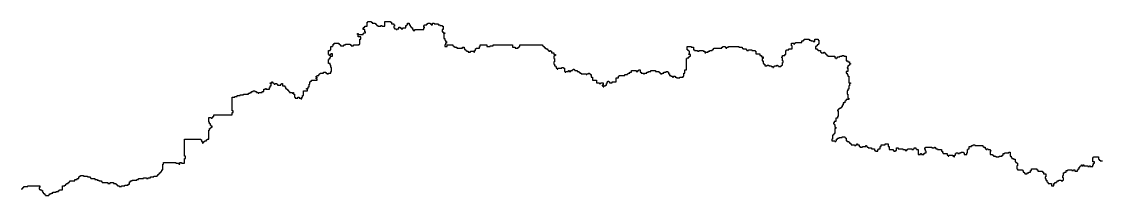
# Model space of a CAD drawing. Header units: inches. Extents: x -98695 to 376223, y 1122520 to 1501782.
# Drawn here: x 252658 to 293847, y 1237702 to 1244365 of the extents above; entities that cross this region are included whole.
import ezdxf

# ---------------------------------------------------------------- set-up
doc = ezdxf.new("R2010")
doc.units = ezdxf.units.IN
doc.header["$MEASUREMENT"] = 0
doc.layers.add('subs1', color=7, linetype='Continuous', true_color=0xc8dcf7)

msp = doc.modelspace()

# ---------------------------------------------------------------- linework, layer by layer
at = {"layer": 'subs1'}
msp.add_polyline3d([(252651, 1237949, 0), (252681, 1237949, 0), (252681, 1237979, 0), (252712, 1237979, 0), (252712, 1238010, 0), (252743, 1238010, 0), (252743, 1238041, 0), (252897, 1238041, 0), (252897, 1238072, 0), (253360, 1238072, 0), (253360, 1238010, 0), (253329, 1238010, 0), (253329, 1237949, 0), (253360, 1237949, 0), (253360, 1237918, 0), (253422, 1237918, 0), (253422, 1237887, 0), (253453, 1237887, 0), (253453, 1237825, 0), (253484, 1237825, 0), (253484, 1237794, 0), (253514, 1237794, 0), (253514, 1237763, 0), (253545, 1237763, 0), (253545, 1237733, 0), (253576, 1237733, 0), (253576, 1237702, 0), (253699, 1237702, 0), (253699, 1237733, 0), (253730, 1237733, 0), (253730, 1237763, 0), (253792, 1237763, 0), (253792, 1237794, 0), (253854, 1237794, 0), (253854, 1237825, 0), (253977, 1237825, 0), (253977, 1237856, 0), (254070, 1237856, 0), (254070, 1237887, 0), (254100, 1237887, 0), (254100, 1237918, 0), (254224, 1237918, 0), (254224, 1238072, 0), (254316, 1238072, 0), (254316, 1238103, 0), (254347, 1238103, 0), (254347, 1238134, 0), (254378, 1238134, 0), (254378, 1238164, 0), (254440, 1238164, 0), (254440, 1238195, 0), (254471, 1238195, 0), (254471, 1238226, 0), (254501, 1238226, 0), (254501, 1238257, 0), (254687, 1238257, 0), (254687, 1238319, 0), (254779, 1238319, 0), (254779, 1238350, 0), (254841, 1238350, 0), (254841, 1238411, 0), (254872, 1238411, 0), (254872, 1238442, 0), (254902, 1238442, 0), (254902, 1238473, 0), (255026, 1238473, 0), (255026, 1238442, 0), (255180, 1238442, 0), (255180, 1238411, 0), (255273, 1238411, 0), (255273, 1238380, 0), (255303, 1238380, 0), (255303, 1238350, 0), (255458, 1238350, 0), (255458, 1238319, 0), (255550, 1238319, 0), (255550, 1238288, 0), (255612, 1238288, 0), (255612, 1238257, 0), (255704, 1238257, 0), (255704, 1238226, 0), (255735, 1238226, 0), (255735, 1238195, 0), (255951, 1238195, 0), (255951, 1238164, 0), (256044, 1238164, 0), (256044, 1238195, 0), (256167, 1238195, 0), (256167, 1238164, 0), (256260, 1238164, 0), (256260, 1238134, 0), (256291, 1238134, 0), (256291, 1238103, 0), (256321, 1238103, 0), (256321, 1238072, 0), (256383, 1238072, 0), (256383, 1238041, 0), (256476, 1238041, 0), (256476, 1238072, 0), (256599, 1238072, 0), (256599, 1238103, 0), (256722, 1238103, 0), (256722, 1238134, 0), (256784, 1238134, 0), (256784, 1238226, 0), (256815, 1238226, 0), (256815, 1238257, 0), (256877, 1238257, 0), (256877, 1238288, 0), (257062, 1238288, 0), (257062, 1238319, 0), (257123, 1238319, 0), (257123, 1238350, 0), (257309, 1238350, 0), (257309, 1238380, 0), (257432, 1238380, 0), (257432, 1238350, 0), (257494, 1238350, 0), (257494, 1238380, 0), (257586, 1238380, 0), (257586, 1238411, 0), (257710, 1238411, 0), (257710, 1238442, 0), (257833, 1238442, 0), (257833, 1238473, 0), (257864, 1238473, 0), (257864, 1238504, 0), (257895, 1238504, 0), (257895, 1238535, 0), (257925, 1238535, 0), (257925, 1238565, 0), (257956, 1238565, 0), (257956, 1238596, 0), (257987, 1238596, 0), (257987, 1238627, 0), (258018, 1238627, 0), (258018, 1238689, 0), (258049, 1238689, 0), (258049, 1238905, 0), (258080, 1238905, 0), (258080, 1238966, 0), (258542, 1238966, 0), (258542, 1238936, 0), (258666, 1238936, 0), (258666, 1238905, 0), (258697, 1238905, 0), (258697, 1238966, 0), (258758, 1238966, 0), (258758, 1238936, 0), (258882, 1238936, 0), (258882, 1239121, 0), (258913, 1239121, 0), (258913, 1239213, 0), (258882, 1239213, 0), (258882, 1239861, 0), (259499, 1239861, 0), (259499, 1239830, 0), (259529, 1239830, 0), (259529, 1239768, 0), (259560, 1239768, 0), (259560, 1239707, 0), (259591, 1239707, 0), (259591, 1239738, 0), (259622, 1239738, 0), (259622, 1239768, 0), (259653, 1239768, 0), (259653, 1239799, 0), (259715, 1239799, 0), (259715, 1239830, 0), (259745, 1239830, 0), (259745, 1239861, 0), (259807, 1239861, 0), (259807, 1240200, 0), (259838, 1240200, 0), (259838, 1240262, 0), (259869, 1240262, 0), (259869, 1240293, 0), (259900, 1240293, 0), (259900, 1240324, 0), (259931, 1240324, 0), (259931, 1240355, 0), (259900, 1240355, 0), (259900, 1240385, 0), (259869, 1240385, 0), (259869, 1240447, 0), (259838, 1240447, 0), (259838, 1240509, 0), (259807, 1240509, 0), (259807, 1240694, 0), (259900, 1240694, 0), (259900, 1240663, 0), (259931, 1240663, 0), (259931, 1240694, 0), (259961, 1240694, 0), (259961, 1240725, 0), (259992, 1240725, 0), (259992, 1240786, 0), (260702, 1240786, 0), (260702, 1240879, 0), (260733, 1240879, 0), (260733, 1240941, 0), (260702, 1240941, 0), (260702, 1241465, 0), (260794, 1241465, 0), (260794, 1241496, 0), (260887, 1241496, 0), (260887, 1241527, 0), (261010, 1241527, 0), (261010, 1241558, 0), (261134, 1241558, 0), (261134, 1241588, 0), (261319, 1241588, 0), (261319, 1241619, 0), (261380, 1241619, 0), (261380, 1241650, 0), (261442, 1241650, 0), (261442, 1241681, 0), (261504, 1241681, 0), (261504, 1241712, 0), (261565, 1241712, 0), (261565, 1241681, 0), (261627, 1241681, 0), (261627, 1241650, 0), (261689, 1241650, 0), (261689, 1241619, 0), (261720, 1241619, 0), (261720, 1241650, 0), (261843, 1241650, 0), (261843, 1241681, 0), (261905, 1241681, 0), (261905, 1241774, 0), (261966, 1241774, 0), (261966, 1241804, 0), (261997, 1241804, 0), (261997, 1241774, 0), (262121, 1241774, 0), (262121, 1241835, 0), (262151, 1241835, 0), (262151, 1241897, 0), (262182, 1241897, 0), (262182, 1241989, 0), (262151, 1241989, 0), (262151, 1242020, 0), (262213, 1242020, 0), (262213, 1242051, 0), (262244, 1242051, 0), (262244, 1242020, 0), (262275, 1242020, 0), (262275, 1241989, 0), (262306, 1241989, 0), (262306, 1241959, 0), (262337, 1241959, 0), (262337, 1241989, 0), (262398, 1241989, 0), (262398, 1241959, 0), (262429, 1241959, 0), (262429, 1241928, 0), (262552, 1241928, 0), (262552, 1241959, 0), (262583, 1241959, 0), (262583, 1241989, 0), (262614, 1241989, 0), (262614, 1241897, 0), (262707, 1241897, 0), (262707, 1241866, 0), (262738, 1241866, 0), (262738, 1241804, 0), (262768, 1241804, 0), (262768, 1241774, 0), (262799, 1241774, 0), (262799, 1241743, 0), (262830, 1241743, 0), (262830, 1241712, 0), (262861, 1241712, 0), (262861, 1241681, 0), (262892, 1241681, 0), (262892, 1241650, 0), (262984, 1241650, 0), (262984, 1241619, 0), (263015, 1241619, 0), (263015, 1241650, 0), (263046, 1241650, 0), (263046, 1241588, 0), (263077, 1241588, 0), (263077, 1241465, 0), (263108, 1241465, 0), (263108, 1241434, 0), (263200, 1241434, 0), (263200, 1241465, 0), (263262, 1241465, 0), (263262, 1241434, 0), (263324, 1241434, 0), (263324, 1241403, 0), (263355, 1241403, 0), (263355, 1241465, 0), (263385, 1241465, 0), (263385, 1241527, 0), (263416, 1241527, 0), (263416, 1241712, 0), (263570, 1241712, 0), (263570, 1241774, 0), (263540, 1241774, 0), (263540, 1241804, 0), (263601, 1241804, 0), (263601, 1241866, 0), (263632, 1241866, 0), (263632, 1241959, 0), (263663, 1241959, 0), (263663, 1242051, 0), (263694, 1242051, 0), (263694, 1242082, 0), (263725, 1242082, 0), (263725, 1242113, 0), (263941, 1242113, 0), (263941, 1242175, 0), (263910, 1242175, 0), (263910, 1242205, 0), (263941, 1242205, 0), (263941, 1242236, 0), (263910, 1242236, 0), (263910, 1242267, 0), (263941, 1242267, 0), (263941, 1242298, 0), (264002, 1242298, 0), (264002, 1242329, 0), (264033, 1242329, 0), (264033, 1242360, 0), (264064, 1242360, 0), (264064, 1242390, 0), (264187, 1242390, 0), (264187, 1242421, 0), (264280, 1242421, 0), (264280, 1242390, 0), (264311, 1242390, 0), (264311, 1242360, 0), (264372, 1242360, 0), (264372, 1242390, 0), (264465, 1242390, 0), (264465, 1242452, 0), (264496, 1242452, 0), (264496, 1242606, 0), (264465, 1242606, 0), (264465, 1242699, 0), (264434, 1242699, 0), (264434, 1242761, 0), (264372, 1242761, 0), (264372, 1242915, 0), (264403, 1242915, 0), (264403, 1242946, 0), (264434, 1242946, 0), (264434, 1243007, 0), (264465, 1243007, 0), (264465, 1243038, 0), (264527, 1243038, 0), (264527, 1243131, 0), (264465, 1243131, 0), (264465, 1243100, 0), (264434, 1243100, 0), (264434, 1243069, 0), (264403, 1243069, 0), (264403, 1243100, 0), (264372, 1243100, 0), (264372, 1243254, 0), (264434, 1243254, 0), (264434, 1243285, 0), (264465, 1243285, 0), (264465, 1243408, 0), (264527, 1243408, 0), (264527, 1243439, 0), (264558, 1243439, 0), (264558, 1243501, 0), (264588, 1243501, 0), (264588, 1243532, 0), (264773, 1243532, 0), (264773, 1243501, 0), (264804, 1243501, 0), (264804, 1243470, 0), (264835, 1243470, 0), (264835, 1243439, 0), (264959, 1243439, 0), (264959, 1243470, 0), (265020, 1243470, 0), (265020, 1243501, 0), (265205, 1243501, 0), (265205, 1243470, 0), (265236, 1243470, 0), (265236, 1243439, 0), (265329, 1243439, 0), (265329, 1243470, 0), (265545, 1243470, 0), (265545, 1243501, 0), (265575, 1243501, 0), (265575, 1243686, 0), (265606, 1243686, 0), (265606, 1243779, 0), (265514, 1243779, 0), (265514, 1243871, 0), (265699, 1243871, 0), (265699, 1243902, 0), (265730, 1243902, 0), (265730, 1243933, 0), (265791, 1243933, 0), (265791, 1243964, 0), (265761, 1243964, 0), (265761, 1244056, 0), (265699, 1244056, 0), (265699, 1244118, 0), (265730, 1244118, 0), (265730, 1244149, 0), (265761, 1244149, 0), (265761, 1244180, 0), (265853, 1244180, 0), (265853, 1244334, 0), (265884, 1244334, 0), (265884, 1244365, 0), (266007, 1244365, 0), (266007, 1244334, 0), (266038, 1244334, 0), (266038, 1244303, 0), (266162, 1244303, 0), (266162, 1244272, 0), (266192, 1244272, 0), (266192, 1244241, 0), (266223, 1244241, 0), (266223, 1244210, 0), (266254, 1244210, 0), (266254, 1244180, 0), (266377, 1244180, 0), (266377, 1244210, 0), (266408, 1244210, 0), (266408, 1244180, 0), (266532, 1244180, 0), (266532, 1244365, 0), (266748, 1244365, 0), (266748, 1244334, 0), (266779, 1244334, 0), (266779, 1244272, 0), (266871, 1244272, 0), (266871, 1244241, 0), (266902, 1244241, 0), (266902, 1244180, 0), (266871, 1244180, 0), (266871, 1244118, 0), (266902, 1244118, 0), (266902, 1244087, 0), (266964, 1244087, 0), (266964, 1244056, 0), (266994, 1244056, 0), (266994, 1244087, 0), (267056, 1244087, 0), (267056, 1244149, 0), (267118, 1244149, 0), (267118, 1244118, 0), (267149, 1244118, 0), (267149, 1244087, 0), (267210, 1244087, 0), (267210, 1244118, 0), (267334, 1244118, 0), (267334, 1244210, 0), (267365, 1244210, 0), (267365, 1244241, 0), (267395, 1244241, 0), (267395, 1244303, 0), (267457, 1244303, 0), (267457, 1244241, 0), (267488, 1244241, 0), (267488, 1244180, 0), (267519, 1244180, 0), (267519, 1244149, 0), (267550, 1244149, 0), (267550, 1244118, 0), (267581, 1244118, 0), (267581, 1244056, 0), (267611, 1244056, 0), (267611, 1244025, 0), (267673, 1244025, 0), (267673, 1244056, 0), (268012, 1244056, 0), (268012, 1244118, 0), (268043, 1244118, 0), (268043, 1244149, 0), (268012, 1244149, 0), (268012, 1244210, 0), (268043, 1244210, 0), (268043, 1244241, 0), (268136, 1244241, 0), (268136, 1244272, 0), (268167, 1244272, 0), (268167, 1244303, 0), (268259, 1244303, 0), (268259, 1244272, 0), (268290, 1244272, 0), (268290, 1244241, 0), (268352, 1244241, 0), (268352, 1244303, 0), (268413, 1244303, 0), (268413, 1244272, 0), (268568, 1244272, 0), (268568, 1244241, 0), (268629, 1244241, 0), (268629, 1244210, 0), (268722, 1244210, 0), (268722, 1244180, 0), (268753, 1244180, 0), (268753, 1244056, 0), (268722, 1244056, 0), (268722, 1243964, 0), (268753, 1243964, 0), (268753, 1243933, 0), (268814, 1243933, 0), (268814, 1243902, 0), (268784, 1243902, 0), (268784, 1243717, 0), (268814, 1243717, 0), (268814, 1243655, 0), (268845, 1243655, 0), (268845, 1243593, 0), (268876, 1243593, 0), (268876, 1243532, 0), (268845, 1243532, 0), (268845, 1243470, 0), (268814, 1243470, 0), (268814, 1243408, 0), (268907, 1243408, 0), (268907, 1243470, 0), (269123, 1243470, 0), (269123, 1243439, 0), (269154, 1243439, 0), (269154, 1243408, 0), (269185, 1243408, 0), (269185, 1243378, 0), (269277, 1243378, 0), (269277, 1243347, 0), (269493, 1243347, 0), (269493, 1243378, 0), (269555, 1243378, 0), (269555, 1243316, 0), (269586, 1243316, 0), (269586, 1243285, 0), (269616, 1243285, 0), (269616, 1243254, 0), (269647, 1243254, 0), (269647, 1243223, 0), (269709, 1243223, 0), (269709, 1243192, 0), (269801, 1243192, 0), (269801, 1243223, 0), (269925, 1243223, 0), (269925, 1243192, 0), (269956, 1243192, 0), (269956, 1243254, 0), (269987, 1243254, 0), (269987, 1243316, 0), (270017, 1243316, 0), (270017, 1243347, 0), (270141, 1243347, 0), (270141, 1243408, 0), (270172, 1243408, 0), (270172, 1243470, 0), (270418, 1243470, 0), (270418, 1243408, 0), (270542, 1243408, 0), (270542, 1243439, 0), (270665, 1243439, 0), (270665, 1243470, 0), (271406, 1243470, 0), (271406, 1243378, 0), (271498, 1243378, 0), (271498, 1243347, 0), (271621, 1243347, 0), (271621, 1243378, 0), (271652, 1243378, 0), (271652, 1243408, 0), (271683, 1243408, 0), (271683, 1243470, 0), (272547, 1243470, 0), (272547, 1243439, 0), (272578, 1243439, 0), (272578, 1243408, 0), (272609, 1243408, 0), (272609, 1243378, 0), (272639, 1243378, 0), (272639, 1243347, 0), (272670, 1243347, 0), (272670, 1243316, 0), (272732, 1243316, 0), (272732, 1243285, 0), (272763, 1243285, 0), (272763, 1243254, 0), (272794, 1243254, 0), (272794, 1243223, 0), (272824, 1243223, 0), (272824, 1243254, 0), (272855, 1243254, 0), (272855, 1243223, 0), (272886, 1243223, 0), (272886, 1243162, 0), (272979, 1243162, 0), (272979, 1243100, 0), (273040, 1243100, 0), (273040, 1243069, 0), (273010, 1243069, 0), (273010, 1243038, 0), (272979, 1243038, 0), (272979, 1242946, 0), (273010, 1242946, 0), (273010, 1242822, 0), (272979, 1242822, 0), (272979, 1242730, 0), (273010, 1242730, 0), (273010, 1242668, 0), (273040, 1242668, 0), (273040, 1242637, 0), (273071, 1242637, 0), (273071, 1242576, 0), (273102, 1242576, 0), (273102, 1242545, 0), (273133, 1242545, 0), (273133, 1242576, 0), (273287, 1242576, 0), (273287, 1242606, 0), (273349, 1242606, 0), (273349, 1242576, 0), (273380, 1242576, 0), (273380, 1242452, 0), (273411, 1242452, 0), (273411, 1242421, 0), (273441, 1242421, 0), (273441, 1242452, 0), (273534, 1242452, 0), (273534, 1242483, 0), (273565, 1242483, 0), (273565, 1242452, 0), (273626, 1242452, 0), (273626, 1242483, 0), (273688, 1242483, 0), (273688, 1242514, 0), (273719, 1242514, 0), (273719, 1242545, 0), (273750, 1242545, 0), (273750, 1242514, 0), (273781, 1242514, 0), (273781, 1242483, 0), (273873, 1242483, 0), (273873, 1242452, 0), (273935, 1242452, 0), (273935, 1242421, 0), (273966, 1242421, 0), (273966, 1242390, 0), (274028, 1242390, 0), (274028, 1242360, 0), (274213, 1242360, 0), (274213, 1242329, 0), (274243, 1242329, 0), (274243, 1242360, 0), (274305, 1242360, 0), (274305, 1242390, 0), (274336, 1242390, 0), (274336, 1242360, 0), (274367, 1242360, 0), (274367, 1242329, 0), (274398, 1242329, 0), (274398, 1242236, 0), (274459, 1242236, 0), (274459, 1242113, 0), (274614, 1242113, 0), (274614, 1242020, 0), (274706, 1242020, 0), (274706, 1241989, 0), (274768, 1241989, 0), (274768, 1242020, 0), (274860, 1242020, 0), (274860, 1241928, 0), (274830, 1241928, 0), (274830, 1241897, 0), (274860, 1241897, 0), (274860, 1241866, 0), (274891, 1241866, 0), (274891, 1241897, 0), (274953, 1241897, 0), (274953, 1241928, 0), (274984, 1241928, 0), (274984, 1241989, 0), (275015, 1241989, 0), (275015, 1242051, 0), (275045, 1242051, 0), (275045, 1242082, 0), (275076, 1242082, 0), (275076, 1242051, 0), (275107, 1242051, 0), (275107, 1242020, 0), (275200, 1242020, 0), (275200, 1242051, 0), (275354, 1242051, 0), (275354, 1242205, 0), (275446, 1242205, 0), (275446, 1242267, 0), (275477, 1242267, 0), (275477, 1242298, 0), (275693, 1242298, 0), (275693, 1242329, 0), (275786, 1242329, 0), (275786, 1242360, 0), (275817, 1242360, 0), (275817, 1242390, 0), (275878, 1242390, 0), (275878, 1242421, 0), (275940, 1242421, 0), (275940, 1242483, 0), (276125, 1242483, 0), (276125, 1242452, 0), (276187, 1242452, 0), (276187, 1242483, 0), (276218, 1242483, 0), (276218, 1242514, 0), (276279, 1242514, 0), (276279, 1242421, 0), (276310, 1242421, 0), (276310, 1242390, 0), (276403, 1242390, 0), (276403, 1242360, 0), (276434, 1242360, 0), (276434, 1242390, 0), (276526, 1242390, 0), (276526, 1242421, 0), (276588, 1242421, 0), (276588, 1242452, 0), (276680, 1242452, 0), (276680, 1242483, 0), (276865, 1242483, 0), (276865, 1242452, 0), (276989, 1242452, 0), (276989, 1242421, 0), (277020, 1242421, 0), (277020, 1242390, 0), (277050, 1242390, 0), (277050, 1242360, 0), (277112, 1242360, 0), (277112, 1242390, 0), (277174, 1242390, 0), (277174, 1242421, 0), (277266, 1242421, 0), (277266, 1242452, 0), (277328, 1242452, 0), (277328, 1242421, 0), (277359, 1242421, 0), (277359, 1242360, 0), (277390, 1242360, 0), (277390, 1242298, 0), (277452, 1242298, 0), (277452, 1242267, 0), (277513, 1242267, 0), (277513, 1242236, 0), (277544, 1242236, 0), (277544, 1242267, 0), (277606, 1242267, 0), (277606, 1242236, 0), (277667, 1242236, 0), (277667, 1242205, 0), (277791, 1242205, 0), (277791, 1242236, 0), (277914, 1242236, 0), (277914, 1242267, 0), (277945, 1242267, 0), (277945, 1242390, 0), (277976, 1242390, 0), (277976, 1242514, 0), (278038, 1242514, 0), (278038, 1242946, 0), (278068, 1242946, 0), (278068, 1242977, 0), (278130, 1242977, 0), (278130, 1243007, 0), (278161, 1243007, 0), (278161, 1243038, 0), (278192, 1243038, 0), (278192, 1243100, 0), (278130, 1243100, 0), (278130, 1243131, 0), (278161, 1243131, 0), (278161, 1243223, 0), (278130, 1243223, 0), (278130, 1243254, 0), (278099, 1243254, 0), (278099, 1243285, 0), (278068, 1243285, 0), (278068, 1243408, 0), (278223, 1243408, 0), (278223, 1243378, 0), (278315, 1243378, 0), (278315, 1243285, 0), (278346, 1243285, 0), (278346, 1243254, 0), (278469, 1243254, 0), (278469, 1243223, 0), (278531, 1243223, 0), (278531, 1243254, 0), (278685, 1243254, 0), (278685, 1243223, 0), (278747, 1243223, 0), (278747, 1243162, 0), (278778, 1243162, 0), (278778, 1243192, 0), (278870, 1243192, 0), (278870, 1243223, 0), (278932, 1243223, 0), (278932, 1243254, 0), (279025, 1243254, 0), (279025, 1243285, 0), (279056, 1243285, 0), (279056, 1243316, 0), (279086, 1243316, 0), (279086, 1243347, 0), (279395, 1243347, 0), (279395, 1243378, 0), (279426, 1243378, 0), (279426, 1243408, 0), (279518, 1243408, 0), (279518, 1243378, 0), (279549, 1243378, 0), (279549, 1243347, 0), (279580, 1243347, 0), (279580, 1243378, 0), (279642, 1243378, 0), (279642, 1243408, 0), (280043, 1243408, 0), (280043, 1243378, 0), (280166, 1243378, 0), (280166, 1243347, 0), (280197, 1243347, 0), (280197, 1243316, 0), (280320, 1243316, 0), (280320, 1243285, 0), (280351, 1243285, 0), (280351, 1243254, 0), (280413, 1243254, 0), (280413, 1243285, 0), (280536, 1243285, 0), (280536, 1243254, 0), (280660, 1243254, 0), (280660, 1243223, 0), (280690, 1243223, 0), (280690, 1243131, 0), (280845, 1243131, 0), (280845, 1243069, 0), (280906, 1243069, 0), (280906, 1243007, 0), (280968, 1243007, 0), (280968, 1242946, 0), (280937, 1242946, 0), (280937, 1242853, 0), (280968, 1242853, 0), (280968, 1242761, 0), (280999, 1242761, 0), (280999, 1242730, 0), (281030, 1242730, 0), (281030, 1242668, 0), (281122, 1242668, 0), (281122, 1242699, 0), (281184, 1242699, 0), (281184, 1242668, 0), (281277, 1242668, 0), (281277, 1242637, 0), (281338, 1242637, 0), (281338, 1242606, 0), (281369, 1242606, 0), (281369, 1242637, 0), (281400, 1242637, 0), (281400, 1242668, 0), (281492, 1242668, 0), (281492, 1242699, 0), (281523, 1242699, 0), (281523, 1242668, 0), (281554, 1242668, 0), (281554, 1242637, 0), (281647, 1242637, 0), (281647, 1242668, 0), (281678, 1242668, 0), (281678, 1242699, 0), (281708, 1242699, 0), (281708, 1242791, 0), (281739, 1242791, 0), (281739, 1242853, 0), (281708, 1242853, 0), (281708, 1242977, 0), (281678, 1242977, 0), (281678, 1243007, 0), (281708, 1243007, 0), (281708, 1243069, 0), (281801, 1243069, 0), (281801, 1243100, 0), (281832, 1243100, 0), (281832, 1243254, 0), (281863, 1243254, 0), (281863, 1243285, 0), (281955, 1243285, 0), (281955, 1243316, 0), (282079, 1243316, 0), (282079, 1243439, 0), (282048, 1243439, 0), (282048, 1243532, 0), (282140, 1243532, 0), (282140, 1243501, 0), (282171, 1243501, 0), (282171, 1243532, 0), (282202, 1243532, 0), (282202, 1243563, 0), (282449, 1243563, 0), (282449, 1243624, 0), (282510, 1243624, 0), (282510, 1243655, 0), (282541, 1243655, 0), (282541, 1243686, 0), (282726, 1243686, 0), (282726, 1243655, 0), (282788, 1243655, 0), (282788, 1243624, 0), (282881, 1243624, 0), (282881, 1243593, 0), (282942, 1243593, 0), (282942, 1243686, 0), (283066, 1243686, 0), (283066, 1243655, 0), (283096, 1243655, 0), (283096, 1243501, 0), (283066, 1243501, 0), (283066, 1243470, 0), (283035, 1243470, 0), (283035, 1243439, 0), (283004, 1243439, 0), (283004, 1243408, 0), (282973, 1243408, 0), (282973, 1243316, 0), (283035, 1243316, 0), (283035, 1243285, 0), (283066, 1243285, 0), (283066, 1243254, 0), (283158, 1243254, 0), (283158, 1243192, 0), (283189, 1243192, 0), (283189, 1243162, 0), (283282, 1243162, 0), (283282, 1243192, 0), (283312, 1243192, 0), (283312, 1243162, 0), (283343, 1243162, 0), (283343, 1243131, 0), (283374, 1243131, 0), (283374, 1243100, 0), (283405, 1243100, 0), (283405, 1243069, 0), (283436, 1243069, 0), (283436, 1243038, 0), (283713, 1243038, 0), (283713, 1242977, 0), (283744, 1242977, 0), (283744, 1242946, 0), (283775, 1242946, 0), (283775, 1242977, 0), (283806, 1242977, 0), (283806, 1243007, 0), (283898, 1243007, 0), (283898, 1243038, 0), (283991, 1243038, 0), (283991, 1243069, 0), (284053, 1243069, 0), (284053, 1243038, 0), (284145, 1243038, 0), (284145, 1242853, 0), (284207, 1242853, 0), (284207, 1242822, 0), (284269, 1242822, 0), (284269, 1242761, 0), (284300, 1242761, 0), (284300, 1242730, 0), (284269, 1242730, 0), (284269, 1242699, 0), (284238, 1242699, 0), (284238, 1242668, 0), (284207, 1242668, 0), (284207, 1242606, 0), (284176, 1242606, 0), (284176, 1242576, 0), (284207, 1242576, 0), (284207, 1242452, 0), (284145, 1242452, 0), (284145, 1242390, 0), (284176, 1242390, 0), (284176, 1242329, 0), (284207, 1242329, 0), (284207, 1242267, 0), (284238, 1242267, 0), (284238, 1242020, 0), (284300, 1242020, 0), (284300, 1241989, 0), (284269, 1241989, 0), (284269, 1241897, 0), (284238, 1241897, 0), (284238, 1241774, 0), (284207, 1241774, 0), (284207, 1241712, 0), (284176, 1241712, 0), (284176, 1241588, 0), (284207, 1241588, 0), (284207, 1241434, 0), (284238, 1241434, 0), (284238, 1241373, 0), (284145, 1241373, 0), (284145, 1241342, 0), (284114, 1241342, 0), (284114, 1241311, 0), (284084, 1241311, 0), (284084, 1241249, 0), (284022, 1241249, 0), (284022, 1241157, 0), (283991, 1241157, 0), (283991, 1241095, 0), (283960, 1241095, 0), (283960, 1241064, 0), (283929, 1241064, 0), (283929, 1241033, 0), (283868, 1241033, 0), (283868, 1241002, 0), (283837, 1241002, 0), (283837, 1240972, 0), (283806, 1240972, 0), (283806, 1240941, 0), (283837, 1240941, 0), (283837, 1240725, 0), (283806, 1240725, 0), (283806, 1240663, 0), (283744, 1240663, 0), (283744, 1240540, 0), (283683, 1240540, 0), (283683, 1240478, 0), (283652, 1240478, 0), (283652, 1240447, 0), (283683, 1240447, 0), (283683, 1240416, 0), (283713, 1240416, 0), (283713, 1240324, 0), (283744, 1240324, 0), (283744, 1240262, 0), (283713, 1240262, 0), (283713, 1240077, 0), (283683, 1240077, 0), (283683, 1240046, 0), (283652, 1240046, 0), (283652, 1240015, 0), (283621, 1240015, 0), (283621, 1239861, 0), (283590, 1239861, 0), (283590, 1239799, 0), (283713, 1239799, 0), (283713, 1239768, 0), (283744, 1239768, 0), (283744, 1239799, 0), (283775, 1239799, 0), (283775, 1239861, 0), (283806, 1239861, 0), (283806, 1239892, 0), (283868, 1239892, 0), (283868, 1239923, 0), (283991, 1239923, 0), (283991, 1239954, 0), (284084, 1239954, 0), (284084, 1239923, 0), (284114, 1239923, 0), (284114, 1239892, 0), (284145, 1239892, 0), (284145, 1239799, 0), (284176, 1239799, 0), (284176, 1239768, 0), (284238, 1239768, 0), (284238, 1239738, 0), (284269, 1239738, 0), (284269, 1239707, 0), (284300, 1239707, 0), (284300, 1239676, 0), (284330, 1239676, 0), (284330, 1239645, 0), (284454, 1239645, 0), (284454, 1239614, 0), (284515, 1239614, 0), (284515, 1239645, 0), (284546, 1239645, 0), (284546, 1239676, 0), (284577, 1239676, 0), (284577, 1239645, 0), (284639, 1239645, 0), (284639, 1239583, 0), (284670, 1239583, 0), (284670, 1239553, 0), (284762, 1239553, 0), (284762, 1239583, 0), (284886, 1239583, 0), (284886, 1239614, 0), (284916, 1239614, 0), (284916, 1239583, 0), (284947, 1239583, 0), (284947, 1239553, 0), (284978, 1239553, 0), (284978, 1239522, 0), (285102, 1239522, 0), (285102, 1239491, 0), (285225, 1239491, 0), (285225, 1239429, 0), (285256, 1239429, 0), (285256, 1239398, 0), (285348, 1239398, 0), (285348, 1239460, 0), (285379, 1239460, 0), (285379, 1239491, 0), (285441, 1239491, 0), (285441, 1239583, 0), (285472, 1239583, 0), (285472, 1239645, 0), (285626, 1239645, 0), (285626, 1239676, 0), (285749, 1239676, 0), (285749, 1239583, 0), (285780, 1239583, 0), (285780, 1239460, 0), (285934, 1239460, 0), (285934, 1239429, 0), (285965, 1239429, 0), (285965, 1239398, 0), (286027, 1239398, 0), (286027, 1239429, 0), (286058, 1239429, 0), (286058, 1239522, 0), (286119, 1239522, 0), (286119, 1239491, 0), (286305, 1239491, 0), (286305, 1239460, 0), (286397, 1239460, 0), (286397, 1239429, 0), (286459, 1239429, 0), (286459, 1239460, 0), (286490, 1239460, 0), (286490, 1239491, 0), (286644, 1239491, 0), (286644, 1239460, 0), (286706, 1239460, 0), (286706, 1239491, 0), (286736, 1239491, 0), (286736, 1239522, 0), (286798, 1239522, 0), (286798, 1239491, 0), (286829, 1239491, 0), (286829, 1239460, 0), (286891, 1239460, 0), (286891, 1239275, 0), (286983, 1239275, 0), (286983, 1239306, 0), (287014, 1239306, 0), (287014, 1239275, 0), (287107, 1239275, 0), (287107, 1239306, 0), (287137, 1239306, 0), (287137, 1239337, 0), (287199, 1239337, 0), (287199, 1239398, 0), (287168, 1239398, 0), (287168, 1239460, 0), (287137, 1239460, 0), (287137, 1239522, 0), (287168, 1239522, 0), (287168, 1239553, 0), (287415, 1239553, 0), (287415, 1239522, 0), (287508, 1239522, 0), (287508, 1239553, 0), (287538, 1239553, 0), (287538, 1239522, 0), (287569, 1239522, 0), (287569, 1239491, 0), (287631, 1239491, 0), (287631, 1239460, 0), (287785, 1239460, 0), (287785, 1239398, 0), (287816, 1239398, 0), (287816, 1239337, 0), (287847, 1239337, 0), (287847, 1239306, 0), (288001, 1239306, 0), (288001, 1239244, 0), (288032, 1239244, 0), (288032, 1239213, 0), (288063, 1239213, 0), (288063, 1239244, 0), (288217, 1239244, 0), (288217, 1239213, 0), (288248, 1239213, 0), (288248, 1239182, 0), (288279, 1239182, 0), (288279, 1239244, 0), (288310, 1239244, 0), (288310, 1239306, 0), (288340, 1239306, 0), (288340, 1239337, 0), (288402, 1239337, 0), (288402, 1239306, 0), (288464, 1239306, 0), (288464, 1239337, 0), (288526, 1239337, 0), (288526, 1239367, 0), (288618, 1239367, 0), (288618, 1239337, 0), (288649, 1239337, 0), (288649, 1239275, 0), (288741, 1239275, 0), (288741, 1239337, 0), (288772, 1239337, 0), (288772, 1239460, 0), (288803, 1239460, 0), (288803, 1239491, 0), (288834, 1239491, 0), (288834, 1239583, 0), (288927, 1239583, 0), (288927, 1239614, 0), (288988, 1239614, 0), (288988, 1239645, 0), (289050, 1239645, 0), (289050, 1239614, 0), (289358, 1239614, 0), (289358, 1239583, 0), (289389, 1239583, 0), (289389, 1239553, 0), (289451, 1239553, 0), (289451, 1239491, 0), (289482, 1239491, 0), (289482, 1239460, 0), (289513, 1239460, 0), (289513, 1239491, 0), (289543, 1239491, 0), (289543, 1239460, 0), (289636, 1239460, 0), (289636, 1239429, 0), (289667, 1239429, 0), (289667, 1239398, 0), (289636, 1239398, 0), (289636, 1239275, 0), (289729, 1239275, 0), (289729, 1239244, 0), (289759, 1239244, 0), (289759, 1239213, 0), (289852, 1239213, 0), (289852, 1239182, 0), (289975, 1239182, 0), (289975, 1239213, 0), (290099, 1239213, 0), (290099, 1239244, 0), (290130, 1239244, 0), (290130, 1239306, 0), (290191, 1239306, 0), (290191, 1239337, 0), (290345, 1239337, 0), (290345, 1239367, 0), (290407, 1239367, 0), (290407, 1239213, 0), (290438, 1239213, 0), (290438, 1239152, 0), (290469, 1239152, 0), (290469, 1239121, 0), (290531, 1239121, 0), (290531, 1239090, 0), (290592, 1239090, 0), (290592, 1238997, 0), (290623, 1238997, 0), (290623, 1238966, 0), (290654, 1238966, 0), (290654, 1238936, 0), (290685, 1238936, 0), (290685, 1238843, 0), (290654, 1238843, 0), (290654, 1238720, 0), (290685, 1238720, 0), (290685, 1238689, 0), (290870, 1238689, 0), (290870, 1238658, 0), (290901, 1238658, 0), (290901, 1238596, 0), (290932, 1238596, 0), (290932, 1238565, 0), (290962, 1238565, 0), (290962, 1238535, 0), (291055, 1238535, 0), (291055, 1238565, 0), (291117, 1238565, 0), (291117, 1238596, 0), (291178, 1238596, 0), (291178, 1238658, 0), (291209, 1238658, 0), (291209, 1238720, 0), (291425, 1238720, 0), (291425, 1238689, 0), (291456, 1238689, 0), (291456, 1238627, 0), (291641, 1238627, 0), (291641, 1238596, 0), (291672, 1238596, 0), (291672, 1238535, 0), (291764, 1238535, 0), (291764, 1238411, 0), (291734, 1238411, 0), (291734, 1238350, 0), (291764, 1238350, 0), (291764, 1238288, 0), (291795, 1238288, 0), (291795, 1238226, 0), (291826, 1238226, 0), (291826, 1238195, 0), (291857, 1238195, 0), (291857, 1238164, 0), (291980, 1238164, 0), (291980, 1238072, 0), (292073, 1238072, 0), (292073, 1238164, 0), (292104, 1238164, 0), (292104, 1238195, 0), (292165, 1238195, 0), (292165, 1238226, 0), (292196, 1238226, 0), (292196, 1238257, 0), (292258, 1238257, 0), (292258, 1238288, 0), (292351, 1238288, 0), (292351, 1238257, 0), (292412, 1238257, 0), (292412, 1238288, 0), (292443, 1238288, 0), (292443, 1238380, 0), (292412, 1238380, 0), (292412, 1238473, 0), (292443, 1238473, 0), (292443, 1238565, 0), (292474, 1238565, 0), (292474, 1238596, 0), (292536, 1238596, 0), (292536, 1238658, 0), (292597, 1238658, 0), (292597, 1238689, 0), (292752, 1238689, 0), (292752, 1238658, 0), (292813, 1238658, 0), (292813, 1238689, 0), (292875, 1238689, 0), (292875, 1238627, 0), (292967, 1238627, 0), (292967, 1238689, 0), (292998, 1238689, 0), (292998, 1238720, 0), (293029, 1238720, 0), (293029, 1238781, 0), (293060, 1238781, 0), (293060, 1238812, 0), (293091, 1238812, 0), (293091, 1238843, 0), (293122, 1238843, 0), (293122, 1238874, 0), (293153, 1238874, 0), (293153, 1238843, 0), (293183, 1238843, 0), (293183, 1238874, 0), (293214, 1238874, 0), (293214, 1238843, 0), (293368, 1238843, 0), (293368, 1238812, 0), (293430, 1238812, 0), (293430, 1238843, 0), (293461, 1238843, 0), (293461, 1238812, 0), (293554, 1238812, 0), (293554, 1238874, 0), (293584, 1238874, 0), (293584, 1238936, 0), (293615, 1238936, 0), (293615, 1238997, 0), (293554, 1238997, 0), (293554, 1239152, 0), (293584, 1239152, 0), (293584, 1239182, 0), (293769, 1239182, 0), (293769, 1239090, 0), (293800, 1239090, 0), (293800, 1239059, 0), (293831, 1239059, 0), (293831, 1239028, 0), (293924, 1239028, 0)], dxfattribs=at)
msp.add_polyline3d([(265514, 1243871, 0), (265483, 1243871, 0), (265483, 1243902, 0), (265514, 1243902, 0)], close=True, dxfattribs=at)

doc.saveas('drawing.dxf')
